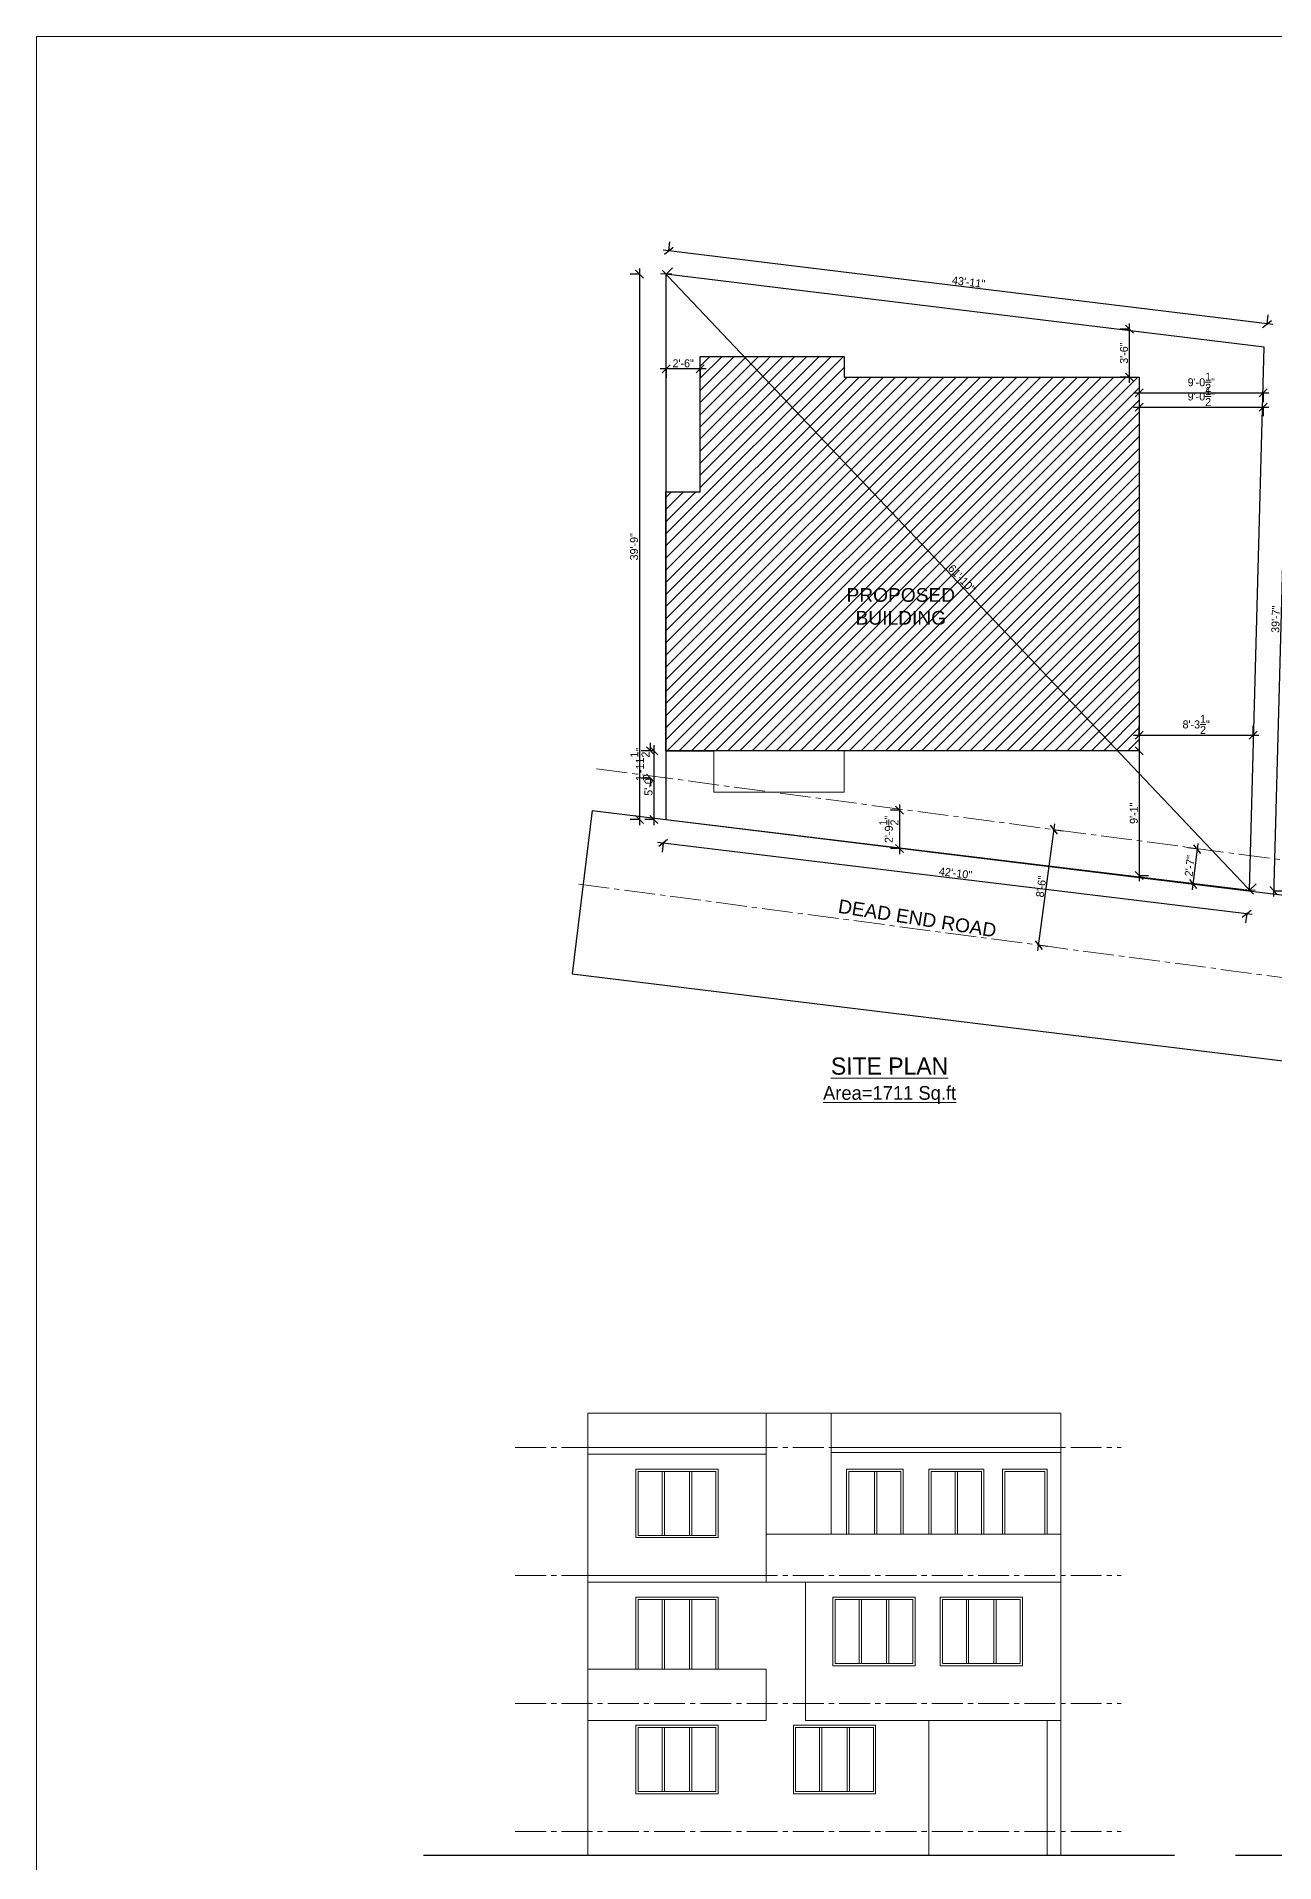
# Model space of a CAD drawing. Header units: inches. Extents: x 28835 to 36795, y -18828 to -9750.
# Drawn here: x 28835 to 29918, y -11348 to -9750 of the extents above; entities that cross this region are included whole.
import ezdxf

# ---------------------------------------------------------------- set-up
doc = ezdxf.new("R2010")
doc.units = ezdxf.units.IN
doc.header["$LTSCALE"] = 12
doc.header["$MEASUREMENT"] = 0
doc.linetypes.add('CENTER2', pattern=[1.125, 0.75, -0.125, 0.125, -0.125])
doc.layers.add('06. Text', color=114, linetype='Continuous')
for name, color, linetype, lineweight in [('09 STRC CENTER', 113, 'CENTER2', 9), ('dimention', 5, 'Continuous', 9), ('ele final', 145, 'Continuous', 20), ('Elevation', 114, 'Continuous', 20), ('Ha2', 31, 'Continuous', 0), ('Text', 7, 'Continuous', 5), ('Wall', 1, 'Continuous', 30), ('window', 6, 'Continuous', 9)]:
    doc.layers.add(name, color=color, linetype=linetype, lineweight=lineweight)
doc.styles.add('Bijay', font='', dxfattribs={"height": 8})
doc.styles.add('Times', font='GOTHIC.TTF')
doc.styles.get('Bijay').set_extended_font_data('Serifa BT')
doc.dimstyles.new('D75', dxfattribs={"dimtxt": 7, "dimasz": 7, "dimexe": 8, "dimexo": 24, "dimgap": 1, "dimtad": 1, "dimdec": 1, "dimzin": 3, "dimdsep": 46, "dimlunit": 4, "dimtxsty": 'Times', "dimblk": 'OBLIQUE', "dimcen": 0, "dimdle": 5, "dimaunit": 1, "dimadec": 3, "dimazin": 0, "dimtfac": 1, "dimtdec": 1, "dimtix": 1, "dimtofl": 0, "dimtmove": 1, "dimatfit": 0, "dimldrblk": 'OBLIQUE', "dimfxl": 1, "dimfxlon": 1, "dimtolj": 1, "dimtzin": 0, "dimarcsym": 0})

# ---------------------------------------------------------------- blocks, each defined once
blk = doc.blocks.new('_Oblique')
at = {"color": 0, "linetype": 'ByBlock', "lineweight": -2}
blk.add_line((-0.5, -0.5), (0.5, 0.5), dxfattribs=at)
blk = doc.blocks.new('*D274')
at = {"layer": 'Defpoints', "color": 0, "ltscale": 12, "transparency": 16777216}
for p in [(29790.7, -10006.5), (29790.7, -10006.5), (29799.3, -10048.3)]:
    blk.add_point(p, dxfattribs=at)
at = {"layer": 'dimention', "color": 0, "lineweight": -2, "ltscale": 12, "transparency": 16777216}
for p, q in [((29790.7, -10006.5), (29782.7, -10006.5)), ((29790.7, -10053.3), (29790.7, -10001.5)), ((29790.7, -10048.3), (29782.7, -10048.3))]:
    blk.add_line(p, q, dxfattribs=at)
at = {"layer": 'dimention', "color": 0, "lineweight": -2, "ltscale": 12, "transparency": 16777216, "xscale": 7, "yscale": 7, "zscale": 7}
for p, rotation in [((29790.7, -10006.5), 90), ((29790.7, -10048.3), 270)]:
    blk.add_blockref('_Oblique', p, dxfattribs=dict(at, rotation=rotation))
at = {"layer": 'dimention', "color": 0, "ltscale": 12, "transparency": 16777216, "insert": (29786, -10027.4), "char_height": 7, "attachment_point": 5, "rotation": 90, "style": 'Times'}
blk.add_mtext('\\A1;3\'-6"', dxfattribs=at)
blk = doc.blocks.new('*D275')
at = {"layer": 'Defpoints', "color": 0, "ltscale": 12, "transparency": 16777216}
for p in [(29387.8, -9938), (29385.3, -9958.3), (29908.6, -10022.3)]:
    blk.add_point(p, dxfattribs=at)
at = {"layer": 'dimention', "color": 0, "lineweight": -2, "ltscale": 12, "transparency": 16777216}
for p, q in [((29387.8, -9938), (29388.7, -9930)), ((29916.1, -10002.5), (29382.8, -9937.4)), ((29911.1, -10001.9), (29912.1, -9994))]:
    blk.add_line(p, q, dxfattribs=at)
at = {"layer": 'dimention', "color": 0, "lineweight": -2, "ltscale": 12, "transparency": 16777216, "xscale": 7, "yscale": 7, "zscale": 7}
for p, rotation in [((29387.8, -9938), 173.0319635407744), ((29911.1, -10001.9), 353.0319635407744)]:
    blk.add_blockref('_Oblique', p, dxfattribs=dict(at, rotation=rotation))
at = {"layer": 'dimention', "color": 0, "ltscale": 12, "transparency": 16777216, "insert": (29650, -9965.3), "char_height": 7, "attachment_point": 5, "rotation": 353.032, "style": 'Times'}
blk.add_mtext('\\A1;43\'-11"', dxfattribs=at)
blk = doc.blocks.new('*D276')
at = {"layer": 'Defpoints', "color": 0, "ltscale": 12, "transparency": 16777216}
for p in [(29385.3, -9958.3), (29362, -10435.3), (29385.3, -10435.3)]:
    blk.add_point(p, dxfattribs=at)
at = {"layer": 'dimention', "color": 0, "lineweight": -2, "ltscale": 12, "transparency": 16777216}
for p, q in [((29362, -9958.3), (29354, -9958.3)), ((29362, -9953.3), (29362, -10440.3)), ((29362, -10435.3), (29354, -10435.3))]:
    blk.add_line(p, q, dxfattribs=at)
at = {"layer": 'dimention', "color": 0, "lineweight": -2, "ltscale": 12, "transparency": 16777216, "xscale": 7, "yscale": 7, "zscale": 7}
for p, rotation in [((29362, -9958.3), 90), ((29362, -10435.3), 270)]:
    blk.add_blockref('_Oblique', p, dxfattribs=dict(at, rotation=rotation))
at = {"layer": 'dimention', "color": 0, "ltscale": 12, "transparency": 16777216, "insert": (29357.4, -10196.8), "char_height": 7, "attachment_point": 5, "rotation": 90, "style": 'Times'}
blk.add_mtext('\\A1;39\'-9"', dxfattribs=at)
blk = doc.blocks.new('*D277')
at = {"layer": 'Defpoints', "color": 0, "ltscale": 12, "transparency": 16777216}
for p in [(29908.6, -10022.3), (29895.8, -10497.1), (29916.9, -10497.7)]:
    blk.add_point(p, dxfattribs=at)
at = {"layer": 'dimention', "color": 0, "lineweight": -2, "ltscale": 12, "transparency": 16777216}
for p, q in [((29929.9, -10017.9), (29916.8, -10502.7)), ((29929.8, -10022.9), (29937.8, -10023.1)), ((29916.9, -10497.7), (29924.9, -10497.9))]:
    blk.add_line(p, q, dxfattribs=at)
at = {"layer": 'dimention', "color": 0, "lineweight": -2, "ltscale": 12, "transparency": 16777216, "xscale": 7, "yscale": 7, "zscale": 7}
for p, rotation in [((29929.8, -10022.9), 88.45278569255919), ((29916.9, -10497.7), 268.4527856925592)]:
    blk.add_blockref('_Oblique', p, dxfattribs=dict(at, rotation=rotation))
at = {"layer": 'dimention', "color": 0, "ltscale": 12, "transparency": 16777216, "insert": (29918.7, -10260.2), "char_height": 7, "attachment_point": 5, "rotation": 88.4528, "style": 'Times'}
blk.add_mtext('\\A1;39\'-7"', dxfattribs=at)
blk = doc.blocks.new('*D272')
at = {"layer": 'Defpoints', "color": 0, "ltscale": 12, "transparency": 16777216}
for p in [(29385.3, -10435.3), (29382.8, -10456), (29895.8, -10497.1)]:
    blk.add_point(p, dxfattribs=at)
at = {"layer": 'dimention', "color": 0, "lineweight": -2, "ltscale": 12, "transparency": 16777216}
for p, q in [((29898.2, -10518.4), (29377.8, -10455.4)), ((29382.8, -10456), (29381.8, -10463.9)), ((29893.3, -10517.8), (29892.3, -10525.7))]:
    blk.add_line(p, q, dxfattribs=at)
at = {"layer": 'dimention', "color": 0, "lineweight": -2, "ltscale": 12, "transparency": 16777216, "xscale": 7, "yscale": 7, "zscale": 7}
for p, rotation in [((29382.8, -10456), 173.0989492057299), ((29893.3, -10517.8), 353.0989492057299)]:
    blk.add_blockref('_Oblique', p, dxfattribs=dict(at, rotation=rotation))
at = {"layer": 'dimention', "color": 0, "ltscale": 12, "transparency": 16777216, "insert": (29638.6, -10482.3), "char_height": 7, "attachment_point": 5, "rotation": 353.0989, "style": 'Times'}
blk.add_mtext('\\A1;42\'-10"', dxfattribs=at)
blk = doc.blocks.new('*D273')
at = {"layer": 'Defpoints', "color": 0, "ltscale": 12, "transparency": 16777216}
for p in [(29385.3, -9958.3), (29385.3, -9958.3), (29895.8, -10497.1)]:
    blk.add_point(p, dxfattribs=at)
at = {"layer": 'dimention', "color": 0, "lineweight": -2, "ltscale": 12, "transparency": 16777216}
for p, q in [((29899.2, -10500.8), (29381.8, -9954.7)), ((29385.3, -9958.3), (29391.1, -9952.8)), ((29895.8, -10497.1), (29901.6, -10491.6))]:
    blk.add_line(p, q, dxfattribs=at)
at = {"layer": 'dimention', "color": 0, "lineweight": -2, "ltscale": 12, "transparency": 16777216, "xscale": 7, "yscale": 7, "zscale": 7}
for p, rotation in [((29385.3, -9958.3), 133.456730240103), ((29895.8, -10497.1), 313.456730240103)]:
    blk.add_blockref('_Oblique', p, dxfattribs=dict(at, rotation=rotation))
at = {"layer": 'dimention', "color": 0, "ltscale": 12, "transparency": 16777216, "insert": (29643.9, -10224.5), "char_height": 7, "attachment_point": 5, "rotation": 313.4567, "style": 'Times'}
blk.add_mtext('\\A1;61\'-10"', dxfattribs=at)
blk = doc.blocks.new('*D278')
at = {"layer": 'Defpoints', "color": 0, "ltscale": 12, "transparency": 16777216}
for p in [(29799.3, -10048.3), (29907.8, -10051.3), (29907.8, -10074.6)]:
    blk.add_point(p, dxfattribs=at)
at = {"layer": 'dimention', "color": 0, "lineweight": -2, "ltscale": 12, "transparency": 16777216}
for p, q in [((29794.3, -10074.6), (29912.8, -10074.6)), ((29799.3, -10073.6), (29799.3, -10082.6)), ((29907.8, -10074.6), (29907.8, -10082.6))]:
    blk.add_line(p, q, dxfattribs=at)
at = {"layer": 'dimention', "color": 0, "lineweight": -2, "ltscale": 12, "transparency": 16777216, "xscale": 7, "yscale": 7, "zscale": 7, "rotation": 180}
blk.add_blockref('_Oblique', (29799.3, -10074.6), dxfattribs=at)
at = {"layer": 'dimention', "color": 0, "lineweight": -2, "ltscale": 12, "transparency": 16777216, "xscale": 7, "yscale": 7, "zscale": 7}
blk.add_blockref('_Oblique', (29907.8, -10074.6), dxfattribs=at)
at = {"layer": 'dimention', "color": 0, "ltscale": 12, "transparency": 16777216, "insert": (29853.6, -10065.3), "char_height": 7, "attachment_point": 5, "style": 'Times'}
blk.add_mtext('\\A1;9\'-0{\\H1x;\\S1/2;}"', dxfattribs=at)
blk = doc.blocks.new('*D279')
at = {"layer": 'Defpoints', "color": 0, "ltscale": 12, "transparency": 16777216}
for p in [(29644.8, -10433.6), (29724.8, -10444.2), (29631.4, -10534.7)]:
    blk.add_point(p, dxfattribs=at)
at = {"layer": 'dimention', "color": 0, "lineweight": -2, "ltscale": 12, "transparency": 16777216}
for p, q in [((29710.7, -10550.2), (29725.5, -10439.2)), ((29723.8, -10444), (29732.7, -10445.2)), ((29710.4, -10545.1), (29719.3, -10546.3))]:
    blk.add_line(p, q, dxfattribs=at)
at = {"layer": 'dimention', "color": 0, "lineweight": -2, "ltscale": 12, "transparency": 16777216, "xscale": 7, "yscale": 7, "zscale": 7}
for p, rotation in [((29724.8, -10444.2), 82.43624690131743), ((29711.4, -10545.3), 262.4362469013174)]:
    blk.add_blockref('_Oblique', p, dxfattribs=dict(at, rotation=rotation))
at = {"layer": 'dimention', "color": 0, "ltscale": 12, "transparency": 16777216, "insert": (29713.5, -10494.1), "char_height": 7, "attachment_point": 5, "rotation": 82.4362, "style": 'Times'}
blk.add_mtext('\\A1;8\'-6"', dxfattribs=at)
blk = doc.blocks.new('*D280')
at = {"layer": 'Defpoints', "color": 0, "ltscale": 12, "transparency": 16777216}
for p in [(29896.6, -10467), (29846.3, -10491.8), (29892.9, -10497.5)]:
    blk.add_point(p, dxfattribs=at)
at = {"layer": 'dimention', "color": 0, "lineweight": -2, "ltscale": 12, "transparency": 16777216}
for p, q in [((29851, -10461.4), (29842.1, -10460.3)), ((29850.7, -10456.3), (29845.7, -10496.8)), ((29847.3, -10491.9), (29838.4, -10490.8))]:
    blk.add_line(p, q, dxfattribs=at)
at = {"layer": 'dimention', "color": 0, "lineweight": -2, "ltscale": 12, "transparency": 16777216, "xscale": 7, "yscale": 7, "zscale": 7}
for p, rotation in [((29850.1, -10461.3), 83.01852458427936), ((29846.3, -10491.8), 263.0185245842794)]:
    blk.add_blockref('_Oblique', p, dxfattribs=dict(at, rotation=rotation))
at = {"layer": 'dimention', "color": 0, "ltscale": 12, "transparency": 16777216, "insert": (29843.5, -10476), "char_height": 7, "attachment_point": 5, "rotation": 83.0185, "style": 'Times'}
blk.add_mtext('\\A1;2\'-7"', dxfattribs=at)
blk = doc.blocks.new('*D281')
at = {"layer": 'Defpoints', "color": 0, "ltscale": 12, "transparency": 16777216}
for p in [(29385.3, -10375.3), (29374.7, -10435.3), (29385.3, -10435.3)]:
    blk.add_point(p, dxfattribs=at)
at = {"layer": 'dimention', "color": 0, "lineweight": -2, "ltscale": 12, "transparency": 16777216}
for p, q in [((29374.7, -10375.3), (29366.7, -10375.3)), ((29374.7, -10370.3), (29374.7, -10440.3)), ((29374.7, -10435.3), (29366.7, -10435.3))]:
    blk.add_line(p, q, dxfattribs=at)
at = {"layer": 'dimention', "color": 0, "lineweight": -2, "ltscale": 12, "transparency": 16777216, "xscale": 7, "yscale": 7, "zscale": 7}
for p, rotation in [((29374.7, -10375.3), 90), ((29374.7, -10435.3), 270)]:
    blk.add_blockref('_Oblique', p, dxfattribs=dict(at, rotation=rotation))
at = {"layer": 'dimention', "color": 0, "ltscale": 12, "transparency": 16777216, "insert": (29370, -10405.3), "char_height": 7, "attachment_point": 5, "rotation": 90, "style": 'Times'}
blk.add_mtext('\\A1;5\'-0"', dxfattribs=at)
blk = doc.blocks.new('*D282')
at = {"layer": 'Defpoints', "color": 0, "ltscale": 12, "transparency": 16777216}
for p in [(29799.3, -10375.3), (29785.9, -10484.4), (29799.3, -10484.4)]:
    blk.add_point(p, dxfattribs=at)
at = {"layer": 'dimention', "color": 0, "lineweight": -2, "ltscale": 12, "transparency": 16777216}
for p, q in [((29799.3, -10375.3), (29791.3, -10375.3)), ((29799.3, -10370.3), (29799.3, -10489.4)), ((29799.3, -10484.4), (29807.3, -10484.4))]:
    blk.add_line(p, q, dxfattribs=at)
at = {"layer": 'dimention', "color": 0, "lineweight": -2, "ltscale": 12, "transparency": 16777216, "xscale": 7, "yscale": 7, "zscale": 7}
for p, rotation in [((29799.3, -10375.3), 90), ((29799.3, -10484.4), 270)]:
    blk.add_blockref('_Oblique', p, dxfattribs=dict(at, rotation=rotation))
at = {"layer": 'dimention', "color": 0, "ltscale": 12, "transparency": 16777216, "insert": (29794.6, -10429.9), "char_height": 7, "attachment_point": 5, "rotation": 90, "style": 'Times'}
blk.add_mtext('\\A1;9\'-1"', dxfattribs=at)
blk = doc.blocks.new('*D283')
at = {"layer": 'Defpoints', "color": 0, "ltscale": 12, "transparency": 16777216}
for p in [(29385.3, -10030.3), (29415.3, -10030.3), (29385.3, -10041.1)]:
    blk.add_point(p, dxfattribs=at)
at = {"layer": 'dimention', "color": 0, "lineweight": -2, "ltscale": 12, "transparency": 16777216}
for p, q in [((29420.3, -10041.1), (29380.3, -10041.1)), ((29385.3, -10041.1), (29385.3, -10049.1)), ((29415.3, -10041.1), (29415.3, -10049.1))]:
    blk.add_line(p, q, dxfattribs=at)
at = {"layer": 'dimention', "color": 0, "lineweight": -2, "ltscale": 12, "transparency": 16777216, "xscale": 7, "yscale": 7, "zscale": 7, "rotation": 180}
blk.add_blockref('_Oblique', (29385.3, -10041.1), dxfattribs=at)
at = {"layer": 'dimention', "color": 0, "lineweight": -2, "ltscale": 12, "transparency": 16777216, "xscale": 7, "yscale": 7, "zscale": 7}
blk.add_blockref('_Oblique', (29415.3, -10041.1), dxfattribs=at)
at = {"layer": 'dimention', "color": 0, "ltscale": 12, "transparency": 16777216, "insert": (29400.3, -10036.4), "char_height": 7, "attachment_point": 5, "style": 'Times'}
blk.add_mtext('\\A1;2\'-6"', dxfattribs=at)
blk = doc.blocks.new('*D284')
at = {"layer": 'Defpoints', "color": 0, "ltscale": 12, "transparency": 16777216}
for p in [(29799.3, -10048.3), (29907.8, -10051.3), (29907.8, -10062.2)]:
    blk.add_point(p, dxfattribs=at)
at = {"layer": 'dimention', "color": 0, "lineweight": -2, "ltscale": 12, "transparency": 16777216}
for p, q in [((29794.3, -10062.2), (29912.8, -10062.2)), ((29799.3, -10062.2), (29799.3, -10070.2)), ((29907.8, -10062.2), (29907.8, -10070.2))]:
    blk.add_line(p, q, dxfattribs=at)
at = {"layer": 'dimention', "color": 0, "lineweight": -2, "ltscale": 12, "transparency": 16777216, "xscale": 7, "yscale": 7, "zscale": 7, "rotation": 180}
blk.add_blockref('_Oblique', (29799.3, -10062.2), dxfattribs=at)
at = {"layer": 'dimention', "color": 0, "lineweight": -2, "ltscale": 12, "transparency": 16777216, "xscale": 7, "yscale": 7, "zscale": 7}
blk.add_blockref('_Oblique', (29907.8, -10062.2), dxfattribs=at)
at = {"layer": 'dimention', "color": 0, "ltscale": 12, "transparency": 16777216, "insert": (29853.6, -10052.9), "char_height": 7, "attachment_point": 5, "style": 'Times'}
blk.add_mtext('\\A1;9\'-0{\\H1x;\\S1/2;}"', dxfattribs=at)
blk = doc.blocks.new('*D285')
at = {"layer": 'Defpoints', "color": 0, "ltscale": 12, "transparency": 16777216}
for p in [(29899, -10361.5), (29799.3, -10375.3), (29899, -10378)]:
    blk.add_point(p, dxfattribs=at)
at = {"layer": 'dimention', "color": 0, "lineweight": -2, "ltscale": 12, "transparency": 16777216}
for p, q in [((29794.3, -10361.5), (29904, -10361.5)), ((29799.3, -10361.5), (29799.3, -10353.5)), ((29899, -10361.5), (29899, -10353.5))]:
    blk.add_line(p, q, dxfattribs=at)
at = {"layer": 'dimention', "color": 0, "lineweight": -2, "ltscale": 12, "transparency": 16777216, "xscale": 7, "yscale": 7, "zscale": 7, "rotation": 180}
blk.add_blockref('_Oblique', (29799.3, -10361.5), dxfattribs=at)
at = {"layer": 'dimention', "color": 0, "lineweight": -2, "ltscale": 12, "transparency": 16777216, "xscale": 7, "yscale": 7, "zscale": 7}
blk.add_blockref('_Oblique', (29899, -10361.5), dxfattribs=at)
at = {"layer": 'dimention', "color": 0, "ltscale": 12, "transparency": 16777216, "insert": (29849.1, -10352.2), "char_height": 7, "attachment_point": 5, "style": 'Times'}
blk.add_mtext('\\A1;8\'-3{\\H1x;\\S1/2;}"', dxfattribs=at)
blk = doc.blocks.new('*D287')
at = {"layer": 'Defpoints', "color": 0, "ltscale": 12, "transparency": 16777216}
for p in [(29596.9, -10427.2), (29589.6, -10460.8), (29592.8, -10460.8)]:
    blk.add_point(p, dxfattribs=at)
at = {"layer": 'dimention', "color": 0, "lineweight": -2, "ltscale": 12, "transparency": 16777216}
for p, q in [((29589.6, -10427.2), (29581.6, -10427.2)), ((29589.6, -10422.2), (29589.6, -10465.8)), ((29589.6, -10460.8), (29581.6, -10460.8))]:
    blk.add_line(p, q, dxfattribs=at)
at = {"layer": 'dimention', "color": 0, "lineweight": -2, "ltscale": 12, "transparency": 16777216, "xscale": 7, "yscale": 7, "zscale": 7}
for p, rotation in [((29589.6, -10427.2), 90), ((29589.6, -10460.8), 270)]:
    blk.add_blockref('_Oblique', p, dxfattribs=dict(at, rotation=rotation))
at = {"layer": 'dimention', "color": 0, "ltscale": 12, "transparency": 16777216, "insert": (29580.2, -10444), "char_height": 7, "attachment_point": 5, "rotation": 90, "style": 'Times'}
blk.add_mtext('\\A1;2\'-9{\\H1x;\\S1/2;}"', dxfattribs=at)
blk = doc.blocks.new('*D292')
at = {"layer": 'Defpoints', "color": 0, "ltscale": 12, "transparency": 16777216}
for p in [(29385.3, -10375.3), (29371.7, -10399.1), (29385.3, -10399.1)]:
    blk.add_point(p, dxfattribs=at)
at = {"layer": 'Wall', "color": 0, "lineweight": -2, "ltscale": 12, "transparency": 16777216}
for p, q in [((29371.7, -10375.3), (29363.7, -10375.3)), ((29371.7, -10375.3), (29371.7, -10368.3)), ((29371.7, -10399.1), (29363.7, -10399.1)), ((29371.7, -10399.1), (29371.7, -10406.1))]:
    blk.add_line(p, q, dxfattribs=at)
at = {"layer": 'Wall', "color": 0, "lineweight": -2, "ltscale": 12, "transparency": 16777216, "xscale": 7, "yscale": 7, "zscale": 7}
for p, rotation in [((29371.7, -10375.3), 270), ((29371.7, -10399.1), 90)]:
    blk.add_blockref('_Oblique', p, dxfattribs=dict(at, rotation=rotation))
at = {"layer": 'Wall', "color": 0, "ltscale": 12, "transparency": 16777216, "insert": (29362.5, -10387.2), "char_height": 7, "attachment_point": 5, "rotation": 90, "style": 'Times'}
blk.add_mtext('\\A1;1\'-11{\\H1x;\\S1/2;}"', dxfattribs=at)

msp = doc.modelspace()

# ---------------------------------------------------------------- hatches: boundary and pattern name
at = {"layer": 'Ha2', "ltscale": 12}
h = msp.add_hatch(dxfattribs=at)
h.set_pattern_fill('ANSI31', color=256, scale=60, style=0)
h.set_pattern_definition([(45, (428.134, 133.6015), (-5.3033009, 5.3033009), [])])
h.paths.add_polyline_path([(29799.29, -10048.35), (29541.29, -10048.35), (29541.29, -10030.35), (29415.29, -10030.35), (29415.29, -10148.85), (29385.27, -10148.85), (29385.27, -10375.35), (29799.29, -10375.35)])

# ---------------------------------------------------------------- linework, layer by layer
at = {"layer": '09 STRC CENTER', "ltscale": 3}
for p, q in [((29253.38, -10984.59), (29783.53, -10984.59)), ((29253.38, -11096.59), (29783.53, -11096.59)), ((29253.38, -11208.59), (29783.53, -11208.59)), ((29253.38, -11320.59), (29783.53, -11320.59))]:
    msp.add_line(p, q, dxfattribs=at)
for points in [[(29324.44, -10391.01), (29969.31, -10476.64)], [(29308.72, -10491.81), (29954.12, -10577.51)]]:
    msp.add_lwpolyline(points, dxfattribs=at)
at = {"layer": 'ele final', "ltscale": 12}
for p, q in [((29316.79, -11341.59), (29316.79, -10954.59)), ((29316.79, -10954.59), (29730.81, -10954.59)), ((29472.81, -11102.59), (29472.81, -10954.59)), ((29529.81, -11060.59), (29529.81, -10954.59)), ((29730.81, -11223.59), (29730.81, -10954.59)), ((29472.81, -11060.59), (29730.81, -11060.59)), ((29472.81, -11102.59), (29730.81, -11102.59)), ((29507.31, -11102.59), (29507.31, -11223.59)), ((29316.79, -11178.59), (29472.81, -11178.59)), ((29472.81, -11178.59), (29472.81, -11223.59)), ((29472.81, -11223.59), (29316.79, -11223.59)), ((29507.31, -11223.59), (29730.81, -11223.59)), ((29615.31, -11223.59), (29615.31, -11341.59)), ((29718.81, -11223.59), (29718.81, -11341.59)), ((29730.81, -11341.59), (29730.81, -11223.59))]:
    msp.add_line(p, q, dxfattribs=at)
for points in [[(28834.59, -9750.45), (32448.17, -9750.45), (32448.17, -12596.12), (28834.59, -12596.12)], [(29316.79, -11102.59), (29472.81, -11102.59), (29472.81, -11096.59), (29316.79, -11096.59)]]:
    msp.add_lwpolyline(points, close=True, dxfattribs=at)
for points in [[(29472.81, -10984.59), (29316.79, -10984.59), (29316.79, -10990.59), (29472.81, -10990.59)], [(29529.81, -10984.59), (29730.81, -10984.59), (29730.81, -10989.21), (29529.81, -10989.21)]]:
    msp.add_lwpolyline(points, dxfattribs=at)
at = {"layer": 'Elevation', "flags": 128}
msp.add_lwpolyline([(29427.27, -10375.35), (29427.27, -10411.35), (29541.29, -10411.35), (29541.29, -10375.35)], dxfattribs=at)
at = {"layer": 'Wall', "ltscale": 12}
for p, q in [((29385.27, -10375.35), (29427.27, -10375.35)), ((29320.68, -10427.44), (29303.17, -10570.37))]:
    msp.add_line(p, q, dxfattribs=at)
at = {"layer": 'Wall'}
for p, q in [((29830.28, -11341.59), (29173.23, -11341.59)), ((30407.07, -11341.59), (29883.45, -11341.59))]:
    msp.add_line(p, q, dxfattribs=at)
msp.add_lwpolyline([(29908.61, -10022.31), (29385.27, -9958.35), (29385.27, -10435.35), (29895.79, -10497.14)], close=True, dxfattribs=at)
for points in [[(29385.27, -10148.85), (29415.29, -10148.85), (29415.29, -10030.35), (29541.29, -10030.35), (29541.29, -10048.35), (29799.29, -10048.35), (29799.29, -10375.35), (29385.27, -10375.35), (29385.27, -10148.85)], [(29320.68, -10427.44), (29966.2, -10506.48)], [(29303.17, -10570.37), (29948.69, -10649.42)]]:
    msp.add_lwpolyline(points, dxfattribs=at)
at = {"layer": 'window'}
for p, q in [((29381.89, -11061.59), (29381.89, -11005.59)), ((29383.89, -11061.59), (29383.89, -11005.59)), ((29405.89, -11061.59), (29405.89, -11005.59)), ((29407.89, -11061.59), (29407.89, -11005.59)), ((29567.82, -11060.59), (29567.82, -11005.59)), ((29569.82, -11060.59), (29569.82, -11005.59)), ((29638.28, -11060.59), (29638.28, -11005.59)), ((29640.28, -11060.59), (29640.28, -11005.59)), ((29381.89, -11178.59), (29381.89, -11117.59)), ((29383.89, -11178.59), (29383.89, -11117.59)), ((29405.89, -11178.59), (29405.89, -11117.59)), ((29407.89, -11178.59), (29407.89, -11117.59)), ((29554.31, -11173.59), (29554.31, -11117.59)), ((29556.31, -11173.59), (29556.31, -11117.59)), ((29578.31, -11173.59), (29578.31, -11117.59)), ((29580.31, -11173.59), (29580.31, -11117.59)), ((29648.06, -11173.59), (29648.06, -11117.59)), ((29650.06, -11173.59), (29650.06, -11117.59)), ((29672.06, -11173.59), (29672.06, -11117.59)), ((29674.06, -11173.59), (29674.06, -11117.59)), ((29381.89, -11285.59), (29381.89, -11229.59)), ((29383.89, -11285.59), (29383.89, -11229.59)), ((29405.89, -11285.59), (29405.89, -11229.59)), ((29407.89, -11285.59), (29407.89, -11229.59)), ((29519.69, -11285.59), (29519.69, -11229.59)), ((29521.69, -11285.59), (29521.69, -11229.59)), ((29543.69, -11285.59), (29543.69, -11229.59)), ((29545.69, -11285.59), (29545.69, -11229.59))]:
    msp.add_line(p, q, dxfattribs=at)
at = {"layer": 'window', "flags": 128}
for points in [[(29430.89, -11003.59), (29358.89, -11003.59), (29358.89, -11063.59), (29430.89, -11063.59)], [(29428.89, -11005.59), (29360.89, -11005.59), (29360.89, -11061.59), (29428.89, -11061.59)], [(29603.31, -11115.59), (29531.31, -11115.59), (29531.31, -11175.59), (29603.31, -11175.59)], [(29697.06, -11115.59), (29625.06, -11115.59), (29625.06, -11175.59), (29697.06, -11175.59)], [(29601.31, -11117.59), (29533.31, -11117.59), (29533.31, -11173.59), (29601.31, -11173.59)], [(29695.06, -11117.59), (29627.06, -11117.59), (29627.06, -11173.59), (29695.06, -11173.59)], [(29430.89, -11227.59), (29358.89, -11227.59), (29358.89, -11287.59), (29430.89, -11287.59)], [(29568.69, -11227.59), (29496.69, -11227.59), (29496.69, -11287.59), (29568.69, -11287.59)], [(29428.89, -11229.59), (29360.89, -11229.59), (29360.89, -11285.59), (29428.89, -11285.59)], [(29566.69, -11229.59), (29498.69, -11229.59), (29498.69, -11285.59), (29566.69, -11285.59)]]:
    msp.add_lwpolyline(points, close=True, dxfattribs=at)
for points in [[(29592.82, -11060.59), (29592.82, -11003.59), (29543.28, -11003.59), (29543.28, -11060.59)], [(29663.28, -11060.59), (29663.28, -11003.59), (29615.31, -11003.59), (29615.31, -11060.59)], [(29718.81, -11060.59), (29718.81, -11003.59), (29679.81, -11003.59), (29679.81, -11060.59)], [(29590.82, -11060.59), (29590.82, -11005.59), (29545.28, -11005.59), (29545.28, -11060.59)], [(29661.28, -11060.59), (29661.28, -11005.59), (29617.31, -11005.59), (29617.31, -11060.59)], [(29716.81, -11060.59), (29716.81, -11005.59), (29681.81, -11005.59), (29681.81, -11060.59)], [(29430.89, -11178.59), (29430.89, -11115.59), (29358.89, -11115.59), (29358.89, -11178.59)], [(29428.89, -11178.59), (29428.89, -11117.59), (29360.89, -11117.59), (29360.89, -11178.59)]]:
    msp.add_lwpolyline(points, dxfattribs=at)

# ---------------------------------------------------------------- texts
at = {"layer": '06. Text', "ltscale": 0.3, "insert": (29590.7, -10249.04), "char_height": 12, "width": 105.1644, "attachment_point": 5, "style": 'Bijay'}
msp.add_mtext('{\\fArial|b0|i0|c0|p34;PROPOSED BUILDING}', dxfattribs=at)
at = {"layer": 'Text', "insert": (29580.88, -10663.86), "char_height": 15, "width": 360.0682, "attachment_point": 5, "rotation": 0.02235}
msp.add_mtext('{\\fCentury Gothic|b0|i0|c0|p34;\\LSITE PLAN\\P\\H0.8x;Area=1711 Sq.ft}', dxfattribs=at)
at = {"layer": 'window', "linetype": 'Continuous', "ltscale": 25, "insert": (29605.16, -10521.84), "char_height": 12, "width": 0.0000117, "attachment_point": 5, "rotation": 351.09711}
msp.add_mtext('{\\fArial|b0|i0|c0|p34;DEAD END ROAD }', dxfattribs=at)

# ---------------------------------------------------------------- dimensions: what is measured, and where the dimension line sits
at = {"layer": 'dimention', "ltscale": 12}
for p1, p2, distance, picture, middle in [((29908.61, -10022.31), (29385.27, -9958.35), -20.52, '*D275', (29649.99, -9965.32)), ((29385.27, -9958.35), (29385.27, -10435.35), -23.22, '*D276', (29357.37, -10196.85)), ((29895.79, -10497.14), (29385.27, -9958.35), 0, '*D273', (29643.92, -10224.52)), ((29908.61, -10022.31), (29895.79, -10497.14), 21.17, '*D277', (29918.68, -10260.17)), ((29385.27, -10375.35), (29385.27, -10435.35), -10.54, '*D281', (29370.05, -10405.35)), ((29895.79, -10497.14), (29385.27, -10435.35), 20.81, '*D272', (29638.59, -10482.25)), ((29631.42, -10534.66), (29644.85, -10433.55), -80.65, '*D279', (29713.45, -10494.11)), ((29896.5996, -10466.9799), (29892.8617, -10497.5043), -46.89, '*D280', (29843.547, -10475.9743))]:
    dim = msp.add_aligned_dim(p1=p1, p2=p2, distance=distance, dimstyle='D75', dxfattribs=at)
    dim.commit()
    dim.dimension.update_dxf_attribs({"geometry": picture, "text_midpoint": middle})
for base, p1, p2, picture, middle in [((29790.71, -10006.55), (29799.29, -10048.35), (29790.71, -10006.55), '*D274', (29786.04, -10027.45)), ((29799.29, -10484.41), (29799.29, -10375.35), (29785.93, -10484.41), '*D282', (29794.61, -10429.88)), ((29589.59, -10460.76), (29596.94, -10427.19), (29592.82, -10460.76), '*D287', (29580.25, -10443.98))]:
    dim = msp.add_linear_dim(base=base, p1=p1, p2=p2, angle=90, dimstyle='D75', dxfattribs=at)
    dim.commit()
    dim.dimension.update_dxf_attribs({"geometry": picture, "text_midpoint": middle})
for base, p1, p2, picture, middle in [((29385.27, -10041.12), (29415.29, -10030.35), (29385.27, -10030.35), '*D283', (29400.28, -10036.44)), ((29907.83, -10062.21), (29799.29, -10048.35), (29907.83, -10051.28), '*D284', (29853.56, -10052.86)), ((29907.83, -10074.62), (29799.29, -10048.35), (29907.83, -10051.28), '*D278', (29853.56, -10065.28)), ((29899, -10361.53), (29799.29, -10375.35), (29899, -10378.04), '*D285', (29849.14, -10352.19))]:
    dim = msp.add_linear_dim(base=base, p1=p1, p2=p2, dimstyle='D75', dxfattribs=at)
    dim.commit()
    dim.dimension.update_dxf_attribs({"geometry": picture, "text_midpoint": middle})
at = {"layer": 'Wall', "ltscale": 12}
dim = msp.add_linear_dim(base=(29371.72, -10399.08), p1=(29385.27, -10375.35), p2=(29385.27, -10399.08), angle=90, dimstyle='D75', dxfattribs=at)
dim.commit()
dim.dimension.update_dxf_attribs({"geometry": '*D292', "text_midpoint": (29362.46, -10387.21)})

doc.saveas('drawing.dxf')
